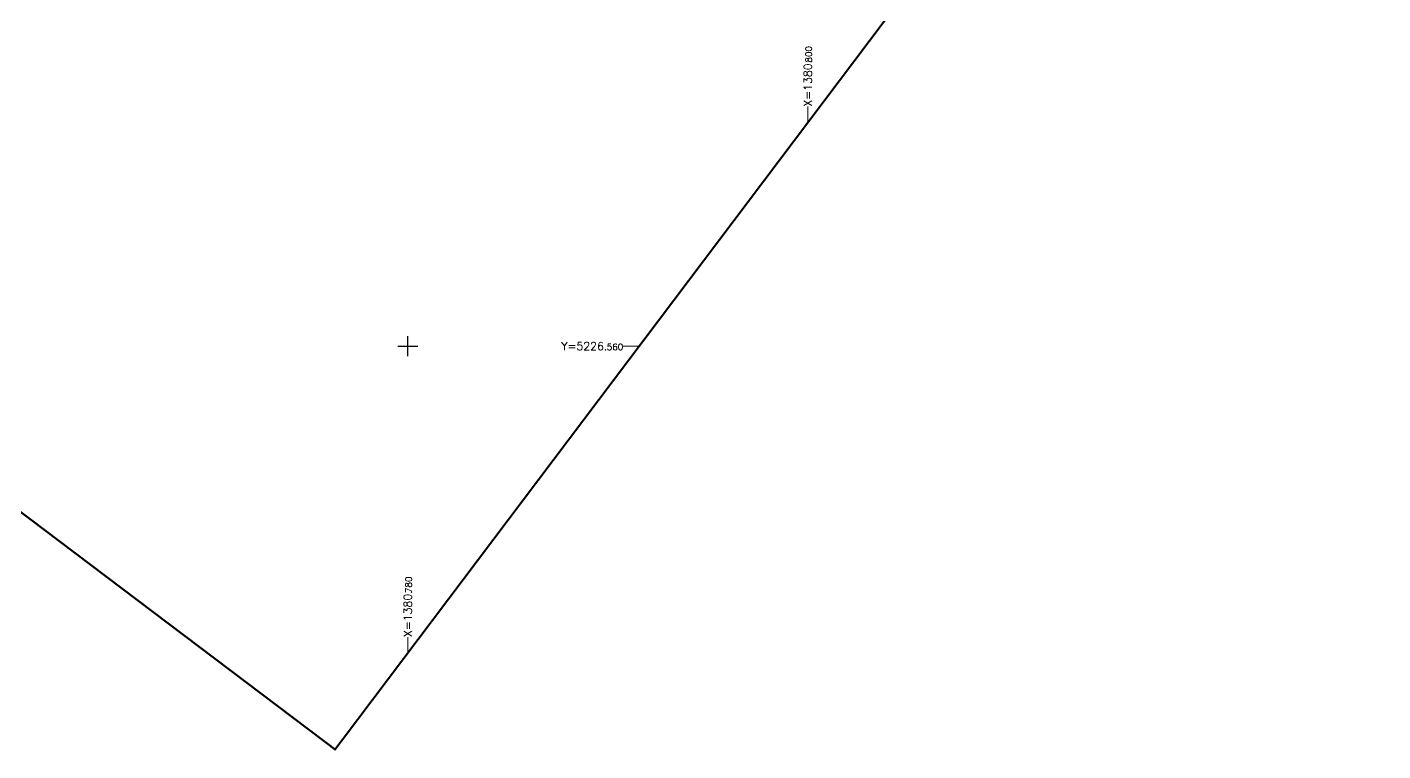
# Model space of a CAD drawing. Header units: metres. Extents: x 1380671 to 1381006, y 5226540 to 5226904.
# Drawn here: x 1380761 to 1380828.7, y 5226539.8 to 5226575.9 of the extents above; entities that cross this region are included whole.
import ezdxf
from ezdxf.enums import TextEntityAlignment as Align

# ---------------------------------------------------------------- set-up
doc = ezdxf.new("R2010")
doc.units = ezdxf.units.M
doc.header["$LTSCALE"] = 2
doc.layers.add('MEP_F_CADRE', color=7, linetype='Continuous', lineweight=0)
doc.layers.add('MEP_F_TEXCARRO', color=7, linetype='Continuous', lineweight=0)
doc.layers.add('MEP_F_CARRO', color=7, linetype='Continuous')
doc.styles.get("Standard").update_dxf_attribs({"font": 'txt.shx'})

msp = doc.modelspace()

# ---------------------------------------------------------------- linework, layer by layer
at = {"layer": 'MEP_F_CADRE', "const_width": 0.1}
msp.add_lwpolyline([(1380776.366, 5226539.855), (1381005.466, 5226843.39), (1380924.806, 5226904.269), (1380671.007, 5226568.009), (1380705.053, 5226542.312), (1380729.753, 5226575.037)], close=True, dxfattribs=at)
at = {"layer": 'MEP_F_CARRO'}
for p, q in [((1380780, 5226559.5), (1380780, 5226560.5)), ((1380779.5, 5226560), (1380780.5, 5226560))]:
    msp.add_line(p, q, dxfattribs=at)
at = {"layer": 'MEP_F_TEXCARRO'}
for p, q in [((1380800, 5226571.167), (1380800, 5226571.967)), ((1380791.572, 5226560), (1380790.772, 5226560)), ((1380780, 5226544.669), (1380780, 5226545.469))]:
    msp.add_line(p, q, dxfattribs=at)

# ---------------------------------------------------------------- texts
for s, height, p in [('800', 0.32, (1380800.2, 5226574.167)), ('X=1380.', 0.4, (1380800.2, 5226571.967)), ('780', 0.32, (1380780.2, 5226547.669)), ('X=1380.', 0.4, (1380780.2, 5226545.469))]:
    msp.add_text(s, height=height, rotation=90, dxfattribs=at).set_placement(p)
for s, height, p in [('Y=5226.', 0.4, (1380789.972, 5226559.8)), ('560', 0.32, (1380790.772, 5226559.8))]:
    msp.add_text(s, height=height, dxfattribs=at).set_placement(p, align=Align.RIGHT)

doc.saveas('drawing.dxf')
